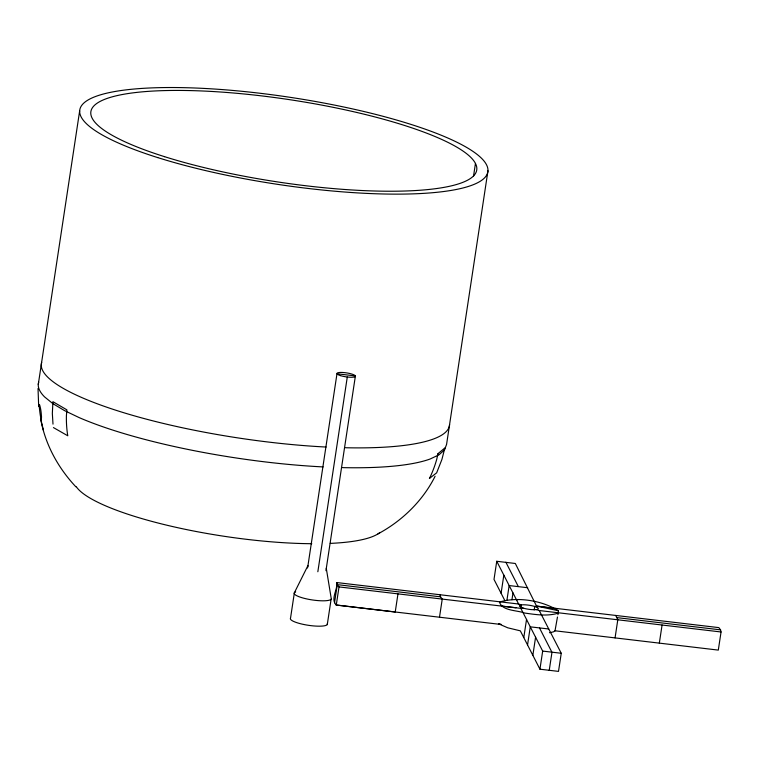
<?xml version="1.0" encoding="UTF-8"?>
<svg xmlns="http://www.w3.org/2000/svg" width="759" height="759" viewBox="0 0 759 759"><rect width="100%" height="100%" fill="white"/><g stroke="black" fill="none" stroke-linecap="round" stroke-linejoin="round"><path stroke-width="1.14" d="M38.026 388.523L38.69 406.606M659.334 643.139L662.076 625.008M558.235 612.371L558.358 610.729C542.581 600.597 517.401 596.413 499.479 602.096C502.154 611.08 517.221 610.122 524.668 613.044C535.038 614.515 545.844 616.261 556.186 613.737C558.036 612.134 558.947 611.934 557.874 614.714M38.273 384.509L79.657 110.88M307.547 567.979L307.898 565.683L294.369 592.751L290.536 618.12A18.766 3.994 8.6 0 0 308.695 625.35A18.766 3.994 8.6 0 0 327.338 623.519M307.869 566.205L336.977 373.76L355.402 375.933L325.953 570.673M317.841 571.755L347.29 377.014M327.281 624.562L331.114 599.193M521.091 607.172L521.433 604.904L518.606 604.022L336.768 582.551C337.945 589.61 330.156 599.022 336.275 605.046L501.282 624.496L498.568 623.813L507.79 627.816L520.332 630.843L539.934 669.201L558.51 671.392L561.252 653.271L539.241 610.521L536.319 609.6M334.529 602.769L337.271 584.648L336.768 582.551M336.275 605.046L339.017 586.916L337.271 584.648L440.562 596.84L442.241 599.088L439.499 617.209M397.972 593.87L395.23 611.991L336.237 604.999M473.521 176.24L475.457 163.451M487.961 170.775L446.577 444.404L444.527 449.897L439.025 454.793L430.154 458.996A206.382 43.965 8.6 0 1 342.508 467.629M536.907 606.821L515.323 563.482L496.747 561.28L494.005 579.411L504.944 600.796M501.092 593.263L503.834 575.142M506.927 600.274L509.147 585.521L496.747 561.28M511.955 599.733L512.98 592.94L509.156 585.55L527.647 587.732M523.795 637.56L526.537 619.439L520.816 608.348L339.017 586.916M527.543 644.97L530.275 626.839L526.537 619.439M534.213 609.875L534.725 606.479L536.992 606.156L718.83 627.617L720.547 629.856L721.05 631.981L718.308 650.102L555.019 630.795L557.467 617.01M532.846 655.349L535.588 637.218M539.934 669.201L542.676 651.08L530.275 626.839L548.757 628.993M549.222 670.434L551.964 652.313L539.545 628.035M615.065 637.902L617.798 619.771L615.701 615.445M435.097 476.263C422.801 500.845 402.09 520.968 377.963 533.89M512.98 592.94L518.606 604.022M555.588 630.501L553.444 631.858L549.488 632.74M520.816 608.348L523.027 608.035A9.573 2.04 8.6 0 0 538.245 608.898A9.573 2.04 8.6 0 0 525.351 604.828A9.573 2.04 8.6 0 0 523.027 608.035M516.357 599.629L517.837 599.686M539.241 610.521L721.05 631.981M561.252 653.271L542.676 651.08M617.257 617.665L720.547 629.856M502.183 606.147L516.016 607.779M556.442 608.822L536.992 606.156L558.358 610.729M501.405 605.729L502.278 606.166M53.443 427.583L67.788 435.789L67.428 433.636A116.981 112.977 -27.1 0 1 66.412 415.609L66.896 409.851L52.921 401.691L52.343 413.456L52.997 424.129M555.531 608.339L556.034 608.765M75.872 486.813C58.073 467.867 45.094 444.281 40.606 418.532L43.386 430.144M505.883 562.229L518.302 586.508M439.897 594.724L440.562 596.84M326.294 568.377L331.171 598.149A18.766 3.994 8.6 0 1 310.118 599.591A18.766 3.994 8.6 0 1 295.678 591.916M449.584 424.518A206.382 43.965 8.6 0 1 345.516 447.744M326.123 447.042A206.382 43.965 8.6 0 1 41.679 362.366M379.936 532.467A156.382 33.311 8.6 0 1 330.26 543.387M311.778 543.71A156.382 33.311 8.6 0 1 76.327 486.785M323.116 466.918A206.382 43.965 8.6 0 1 79.059 417.554L64.477 410.581L52.931 403.674L44.629 396.948A206.382 43.965 8.6 0 1 38.671 382.242M41.508 416.824C41.356 427.734 37.419 394.671 40.341 407.602A7.438 1.167 82.9 0 1 41.204 413.181L41.508 416.824M437.981 453.664L436.729 459.328A116.981 112.977 -27.1 0 1 430.391 476.491L429.414 478.474L436.662 472.819L441.918 459.451L444.859 447.962L437.981 453.664M164.58 156.677A195.12 41.565 8.6 0 0 474.887 174.342A195.12 41.565 8.6 0 0 211.951 91.469A195.12 41.565 8.6 0 0 164.58 156.677M157.701 157.587A206.382 43.965 8.6 0 0 485.912 176.268A206.382 43.965 8.6 0 0 207.805 88.623A206.382 43.965 8.6 0 0 157.701 157.587M340.459 375.61A9.383 2.002 8.6 0 0 355.373 376.455A9.383 2.002 8.6 0 0 342.736 372.47A9.383 2.002 8.6 0 0 340.459 375.61"/></g></svg>
